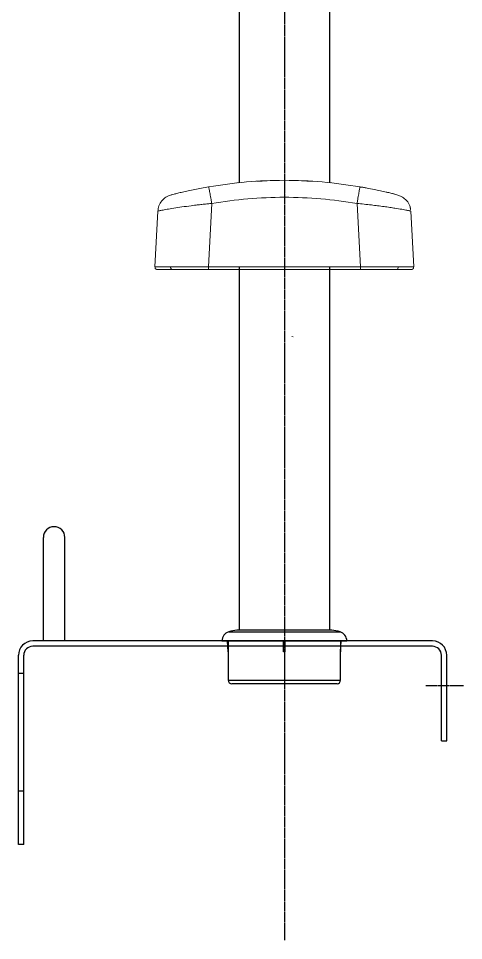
# Model space of a CAD drawing. Header units: inches. Extents: x 2 to 932, y -3 to 1338.
# Drawn here: x 651.7 to 776.4, y 150.6 to 408.9 of the extents above; entities that cross this region are included whole.
import ezdxf

# ---------------------------------------------------------------- set-up
doc = ezdxf.new("R2010")
doc.units = ezdxf.units.IN
doc.header["$MEASUREMENT"] = 0
doc.linetypes.add('CENTER', pattern=[0.6, 0.375, -0.075, 0.075, -0.075])
doc.layers.add('Center line', color=10, linetype='CENTER')
doc.layers.add('line 2', color=140, linetype='Continuous')

# ---------------------------------------------------------------- blocks, each defined once
blk = doc.blocks.new('hOL')
for p, q in [((507.03, -740.69), (531.55, -740.69)), ((552.41, -740.01), (510.68, -740.01)), ((552.37, -740.01), (510.72, -740.01)), ((531.55, -740.69), (556.06, -740.69)), ((504.05, -744.7), (531.55, -744.7)), ((506.8, -749.46), (506.48, -744.7)), ((506.8, -744.7), (506.8, -749.46)), ((531.15, -749.46), (531.15, -744.7)), ((531.55, -744.7), (559.05, -744.7)), ((531.94, -749.46), (531.94, -744.7)), ((556.29, -744.7), (556.29, -749.46)), ((556.29, -749.46), (556.61, -744.7)), ((506.8, -749.42), (506.8, -761.99)), ((556.3, -761.99), (556.3, -749.42)), ((506.8, -761.99), (531.55, -761.99)), ((531.55, -761.99), (556.3, -761.99)), ((531.55, -763.56), (508.37, -763.56)), ((554.72, -763.56), (531.55, -763.56))]:
    blk.add_line(p, q)
for centre, radius, start, end in [((508.34, -744.78), 4.29, 107.7734, 178.9983), ((511.51, -754.67), 14.68, 93.241, 107.7734), ((510.72, -740.8), 0.786, 90, 93.241), ((552.37, -740.8), 0.786, 86.759, 90), ((551.58, -754.67), 14.68, 72.2266, 86.759), ((554.75, -744.78), 4.29, 1.0017, 72.2266), ((508.37, -761.99), 1.57, 180, 270), ((554.72, -761.99), 1.57, 270, 0)]:
    blk.add_arc(centre, radius, start, end)
blk.add_ellipse((531.55, -1120.67), major_axis=(0, 371.25), ratio=0.066667, start_param=6.267312, end_param=6.299059)
blk = doc.blocks.new('34tq')
for p, q in [((3068.57, -2118.43), (2956.57, -2118.43)), ((3068.57, -2119.93), (2956.57, -2119.93)), ((2952.57, -2175.43), (2952.57, -2122.43)), ((2954.07, -2175.43), (2954.07, -2122.43)), ((3071.07, -2146.43), (3071.07, -2122.43)), ((3072.57, -2146.43), (3072.57, -2122.43)), ((2952.57, -2127.43), (2954.07, -2127.43)), ((2952.57, -2160.43), (2954.07, -2160.43)), ((2954.07, -2175.43), (2952.57, -2175.43))]:
    blk.add_line(p, q)
for centre, radius, start, end in [((2956.57, -2122.43), 4, 90, 180), ((2956.57, -2122.43), 2.5, 90, 180), ((3068.57, -2122.43), 4, 0, 90), ((3068.57, -2122.43), 2.5, 0, 90)]:
    blk.add_arc(centre, radius, start, end)
at = {"layer": 'Center line'}
blk.add_line((3066.74, -2130.93), (3077.27, -2130.93), dxfattribs=at)
at = {"layer": 'line 2'}
blk.add_line((3071.07, -2146.43), (3072.57, -2146.43), dxfattribs=at)

msp = doc.modelspace()

# ---------------------------------------------------------------- linework, layer by layer
at = {"color": 1, "linetype": 'CENTER'}
msp.add_line((726.244, 969.332), (726.244, 150.569), dxfattribs=at)
for p, q in [((713.544, 703.342), (713.544, 362.901)), ((738.944, 362.901), (738.944, 703.342)), ((713.544, 339.291), (713.544, 237.485)), ((738.944, 237.485), (738.944, 339.291))]:
    msp.add_line(p, q)
at = {"color": 7, "linetype": 'Continuous', "lineweight": 15}
for p, q in [((722.954, 363.512), (718.498, 363.225)), ((733.99, 363.225), (729.534, 363.512)), ((747.453, 361.743), (747.423, 361.629)), ((748.398, 361.576), (747.444, 361.711)), ((754.922, 360.221), (754.794, 360.251)), ((705.884, 357.077), (704.952, 339.291)), ((747.536, 339.291), (746.604, 357.077)), ((689.973, 339.291), (690.79, 354.886)), ((761.699, 354.886), (762.516, 339.291)), ((690.116, 339.295), (689.973, 339.291)), ((704.952, 339.291), (747.536, 339.291)), ((704.952, 338.555), (747.536, 338.555)), ((762.516, 339.291), (762.382, 339.294)), ((762.465, 338.99), (762.444, 339.295)), ((728.332, 319.786), (728.328, 319.767)), ((728.328, 319.767), (728.744, 319.696)), ((728.332, 319.786), (728.745, 319.698))]:
    msp.add_line(p, q, dxfattribs=at)
for points, knots in [([(705.036, 361.743), (704.369, 361.625), (703.037, 361.389), (701.104, 361.005), (699.299, 360.62), (697.687, 360.252), (696.331, 359.925), (695.309, 359.667), (694.64, 359.494), (694.556, 359.472), (694.514, 359.461)], [0, 0, 0, 0, 0.1250343, 0.2500659, 0.3750897, 0.5001023, 0.6250987, 0.7500779, 0.8750436, 1, 1, 1, 1]), ([(726.244, 363.555), (722.694, 363.479), (715.586, 363.327), (708.556, 362.271), (705.036, 361.743)], [0, 0, 0, 0, 0.49938851, 1, 1, 1, 1]), ([(705.036, 361.743), (705.043, 361.721), (705.056, 361.68), (705.135, 361.285), (705.287, 360.47), (705.502, 359.265), (705.707, 358.099), (705.823, 357.431), (705.884, 357.077)], [0, 0, 0, 0, 0.14292107, 0.26901541, 0.49999893, 0.73098277, 0.85707846, 1, 1, 1, 1]), ([(713.222, 362.875), (713.222, 362.875), (713.183, 362.87), (713.286, 362.882), (713.509, 362.904), (713.525, 362.906)], [0, 0, 0, 0, 0.0147633, 0.9317108, 1, 1, 1, 1]), ([(713.222, 362.875), (713.218, 362.874), (713.214, 362.874), (713.215, 362.874), (713.216, 362.874)], [0, 0, 0, 0, 0.959694, 1, 1, 1, 1]), ([(726.244, 358.817), (726.244, 359.176), (726.244, 359.853), (726.244, 361.037), (726.244, 362.259), (726.244, 363.087), (726.244, 363.49), (726.244, 363.532), (726.244, 363.555)], [0, 0, 0, 0, 0.1429297, 0.2690243, 0.5000007, 0.7309754, 0.8570708, 1, 1, 1, 1]), ([(747.453, 361.743), (743.933, 362.271), (736.902, 363.327), (729.794, 363.479), (726.244, 363.555)], [0, 0, 0, 0, 0.50061158, 1, 1, 1, 1]), ([(738.964, 362.906), (738.979, 362.904), (739.202, 362.882), (739.305, 362.871), (739.267, 362.875), (739.266, 362.875)], [0, 0, 0, 0, 0.0682785, 0.9858942, 1, 1, 1, 1]), ([(739.272, 362.874), (739.273, 362.874), (739.274, 362.874), (739.268, 362.875), (739.266, 362.875)], [0, 0, 0, 0, 0.7591823, 1, 1, 1, 1]), ([(694.514, 359.461), (694.017, 359.28), (693.024, 358.92), (691.848, 357.828), (691.017, 356.455), (690.866, 355.409), (690.79, 354.886)], [0, 0, 0, 0, 0.2500001, 0.5000003, 0.7500005, 1, 1, 1, 1]), ([(748.473, 361.563), (748.315, 361.585), (748, 361.63), (747.615, 361.629), (747.423, 361.629)], [0, 0, 0, 0, 0.5019975, 1, 1, 1, 1]), ([(757.007, 359.71), (756.725, 359.781), (756.126, 359.933), (754.796, 360.253), (753.192, 360.62), (751.383, 361.005), (749.759, 361.33), (748.743, 361.51), (748.392, 361.573)], [0, 0, 0, 0, 0.16398845, 0.34861004, 0.53325462, 0.71791479, 0.9025843, 1, 1, 1, 1]), ([(760.204, 358.197), (759.856, 358.463), (759.341, 358.857), (758.088, 359.395), (757.31, 359.62), (756.924, 359.731)], [0, 0, 0, 0, 0.5130385, 0.7581134, 1, 1, 1, 1]), ([(690.79, 354.886), (690.847, 354.912), (690.961, 354.965), (691.87, 355.156), (693.285, 355.416), (695.188, 355.732), (697.491, 356.078), (699.517, 356.352), (701.083, 356.549), (702.2, 356.683), (703.471, 356.827), (704.734, 356.962), (705.532, 357.042), (705.884, 357.077)], [0, 0, 0, 0, 0.1239517, 0.2499406, 0.3749171, 0.4998967, 0.6248771, 0.7498332, 0.7896943, 0.838017, 0.8982654, 0.9550692, 1, 1, 1, 1]), ([(726.244, 358.817), (722.832, 358.744), (716.008, 358.598), (709.259, 357.584), (705.884, 357.077)], [0, 0, 0, 0, 0.499995, 1, 1, 1, 1]), ([(746.604, 357.077), (743.23, 357.584), (736.48, 358.598), (729.656, 358.744), (726.244, 358.817)], [0, 0, 0, 0, 0.500005, 1, 1, 1, 1]), ([(761.508, 355.78), (761.47, 355.996), (761.341, 356.727), (760.852, 357.579), (760.307, 358.036), (760.163, 358.156)], [0, 0, 0, 0, 0.2352597, 0.7981439, 1, 1, 1, 1]), ([(761.391, 354.986), (761.397, 354.985), (761.691, 354.923), (761.695, 354.904), (761.699, 354.886)], [0, 0, 0, 0, 0.0179517, 1, 1, 1, 1]), ([(761.394, 354.985), (761.47, 355.125), (761.618, 355.401), (761.584, 355.664), (761.567, 355.793)], [0, 0, 0, 0, 0.5057742, 1, 1, 1, 1]), ([(690.045, 339.295), (690.033, 339.186), (690.009, 338.973), (690.113, 338.839), (690.164, 338.773)], [0, 0, 0, 0, 0.5073217, 1, 1, 1, 1]), ([(690.164, 338.773), (690.164, 338.773), (690.192, 338.735), (690.271, 338.678), (690.393, 338.607), (690.53, 338.563), (690.624, 338.558), (690.672, 338.555)], [0, 0, 0, 0, 0.0000328, 0.2500249, 0.500014, 0.7500065, 1, 1, 1, 1]), ([(690.672, 338.555), (690.724, 338.555), (690.83, 338.555), (691.684, 338.555), (692.981, 338.555), (694.228, 338.555), (694.852, 338.555)], [0, 0, 0, 0, 0.2501525, 0.5001811, 0.7501163, 1, 1, 1, 1]), ([(704.952, 339.291), (703.949, 339.294), (701.987, 339.298), (699.16, 339.303), (696.55, 339.306), (695.086, 339.306), (694.358, 339.307)], [0, 0, 0, 0, 0.2555821, 0.5001645, 0.7517263, 1, 1, 1, 1]), ([(694.358, 339.307), (694.358, 339.251), (694.358, 339.146), (694.395, 338.961), (694.48, 338.767), (694.611, 338.633), (694.739, 338.566), (694.813, 338.559), (694.852, 338.555)], [0, 0, 0, 0, 0.1455359, 0.2715261, 0.5000008, 0.7284712, 0.8544566, 1, 1, 1, 1]), ([(694.852, 338.555), (695.55, 338.555), (696.947, 338.555), (699.454, 338.555), (702.145, 338.555), (704.016, 338.555), (704.952, 338.555)], [0, 0, 0, 0, 0.2498838, 0.4998184, 0.7498476, 1, 1, 1, 1]), ([(704.952, 338.555), (704.952, 338.558), (704.952, 338.563), (704.952, 338.608), (704.952, 338.677), (704.952, 338.77), (704.952, 338.883), (704.952, 339.011), (704.952, 339.149), (704.952, 339.244), (704.952, 339.291)], [0, 0, 0, 0, 0.1250007, 0.2499979, 0.3749993, 0.4999993, 0.6250028, 0.7499989, 0.8749926, 1, 1, 1, 1]), ([(758.13, 339.307), (757.403, 339.306), (755.938, 339.306), (753.328, 339.303), (750.502, 339.298), (748.539, 339.294), (747.536, 339.291)], [0, 0, 0, 0, 0.2482757, 0.4998355, 0.7444201, 1, 1, 1, 1]), ([(747.536, 339.291), (747.536, 339.244), (747.536, 339.149), (747.536, 339.011), (747.536, 338.883), (747.536, 338.77), (747.536, 338.677), (747.536, 338.608), (747.536, 338.563), (747.536, 338.558), (747.536, 338.555)], [0, 0, 0, 0, 0.1250074, 0.2500011, 0.3749972, 0.5000007, 0.6250007, 0.7500021, 0.8749993, 1, 1, 1, 1]), ([(747.536, 338.555), (748.472, 338.555), (750.343, 338.555), (753.034, 338.555), (755.542, 338.555), (756.938, 338.555), (757.637, 338.555)], [0, 0, 0, 0, 0.2501524, 0.5001816, 0.7501162, 1, 1, 1, 1]), ([(758.13, 339.307), (758.13, 339.251), (758.131, 339.146), (758.093, 338.961), (758.008, 338.767), (757.878, 338.633), (757.75, 338.566), (757.676, 338.559), (757.637, 338.555)], [0, 0, 0, 0, 0.1455359, 0.2715261, 0.5000008, 0.7284712, 0.8544566, 1, 1, 1, 1]), ([(757.637, 338.555), (758.26, 338.555), (759.507, 338.555), (760.805, 338.555), (761.659, 338.555), (761.764, 338.555), (761.817, 338.555)], [0, 0, 0, 0, 0.2498837, 0.4998189, 0.7498475, 1, 1, 1, 1]), ([(761.817, 338.555), (761.864, 338.558), (761.959, 338.563), (762.095, 338.608), (762.22, 338.676), (762.328, 338.77), (762.412, 338.876), (762.447, 338.955), (762.463, 338.991)], [0, 0, 0, 0, 0.1715317, 0.3430627, 0.5145914, 0.6861221, 0.8576548, 1, 1, 1, 1])]:
    msp.add_open_spline(points, degree=3, knots=knots, dxfattribs=at)
at = {"color": 8, "linetype": 'Continuous', "lineweight": 15}
for points, knots in [([(747.423, 361.629), (747.406, 361.544), (747.357, 361.304), (747.201, 360.463), (746.987, 359.266), (746.781, 358.099), (746.666, 357.431), (746.604, 357.077)], [0, 0, 0, 0, 0.1471261, 0.4166032, 0.6860817, 0.8332068, 1, 1, 1, 1]), ([(746.604, 357.077), (747.258, 357.011), (748.62, 356.873), (750.547, 356.654), (752.427, 356.422), (754.158, 356.192), (755.798, 355.958), (757.521, 355.695), (759.194, 355.417), (760.643, 355.152), (761.143, 355.041), (761.391, 354.986)], [0, 0, 0, 0, 0.0954078, 0.1985859, 0.2861825, 0.3846176, 0.4789136, 0.5723813, 0.7154005, 0.8584182, 1, 1, 1, 1]), ([(694.358, 339.307), (693.707, 339.306), (692.397, 339.306), (691.058, 339.303), (690.256, 339.299), (690.152, 339.296), (690.116, 339.295)], [0, 0, 0, 0, 0.2826532, 0.5690453, 0.8474963, 1, 1, 1, 1]), ([(762.382, 339.294), (762.344, 339.296), (762.239, 339.299), (761.431, 339.303), (760.092, 339.306), (758.781, 339.306), (758.13, 339.307)], [0, 0, 0, 0, 0.1598313, 0.4358729, 0.7197923, 1, 1, 1, 1])]:
    msp.add_open_spline(points, degree=3, knots=knots, dxfattribs=at)
at = {"layer": 'line 2'}
for p, q in [((658.744, 234.499), (658.744, 263.499)), ((664.744, 234.499), (664.744, 263.499))]:
    msp.add_line(p, q, dxfattribs=at)
msp.add_arc((661.744, 263.499), 3, 0, 180, dxfattribs=at)

# ---------------------------------------------------------------- block references
at = {"layer": 'line 2', "xscale": 0.6363636363636347, "yscale": 0.6363636363636347, "zscale": 0.6363636363636347}
msp.add_blockref('hOL', (387.988, 708.402), dxfattribs=at)
at = {"layer": 'line 2'}
msp.add_blockref('34tq', (-2300.828, 2352.93), dxfattribs=at)

doc.saveas('drawing.dxf')
